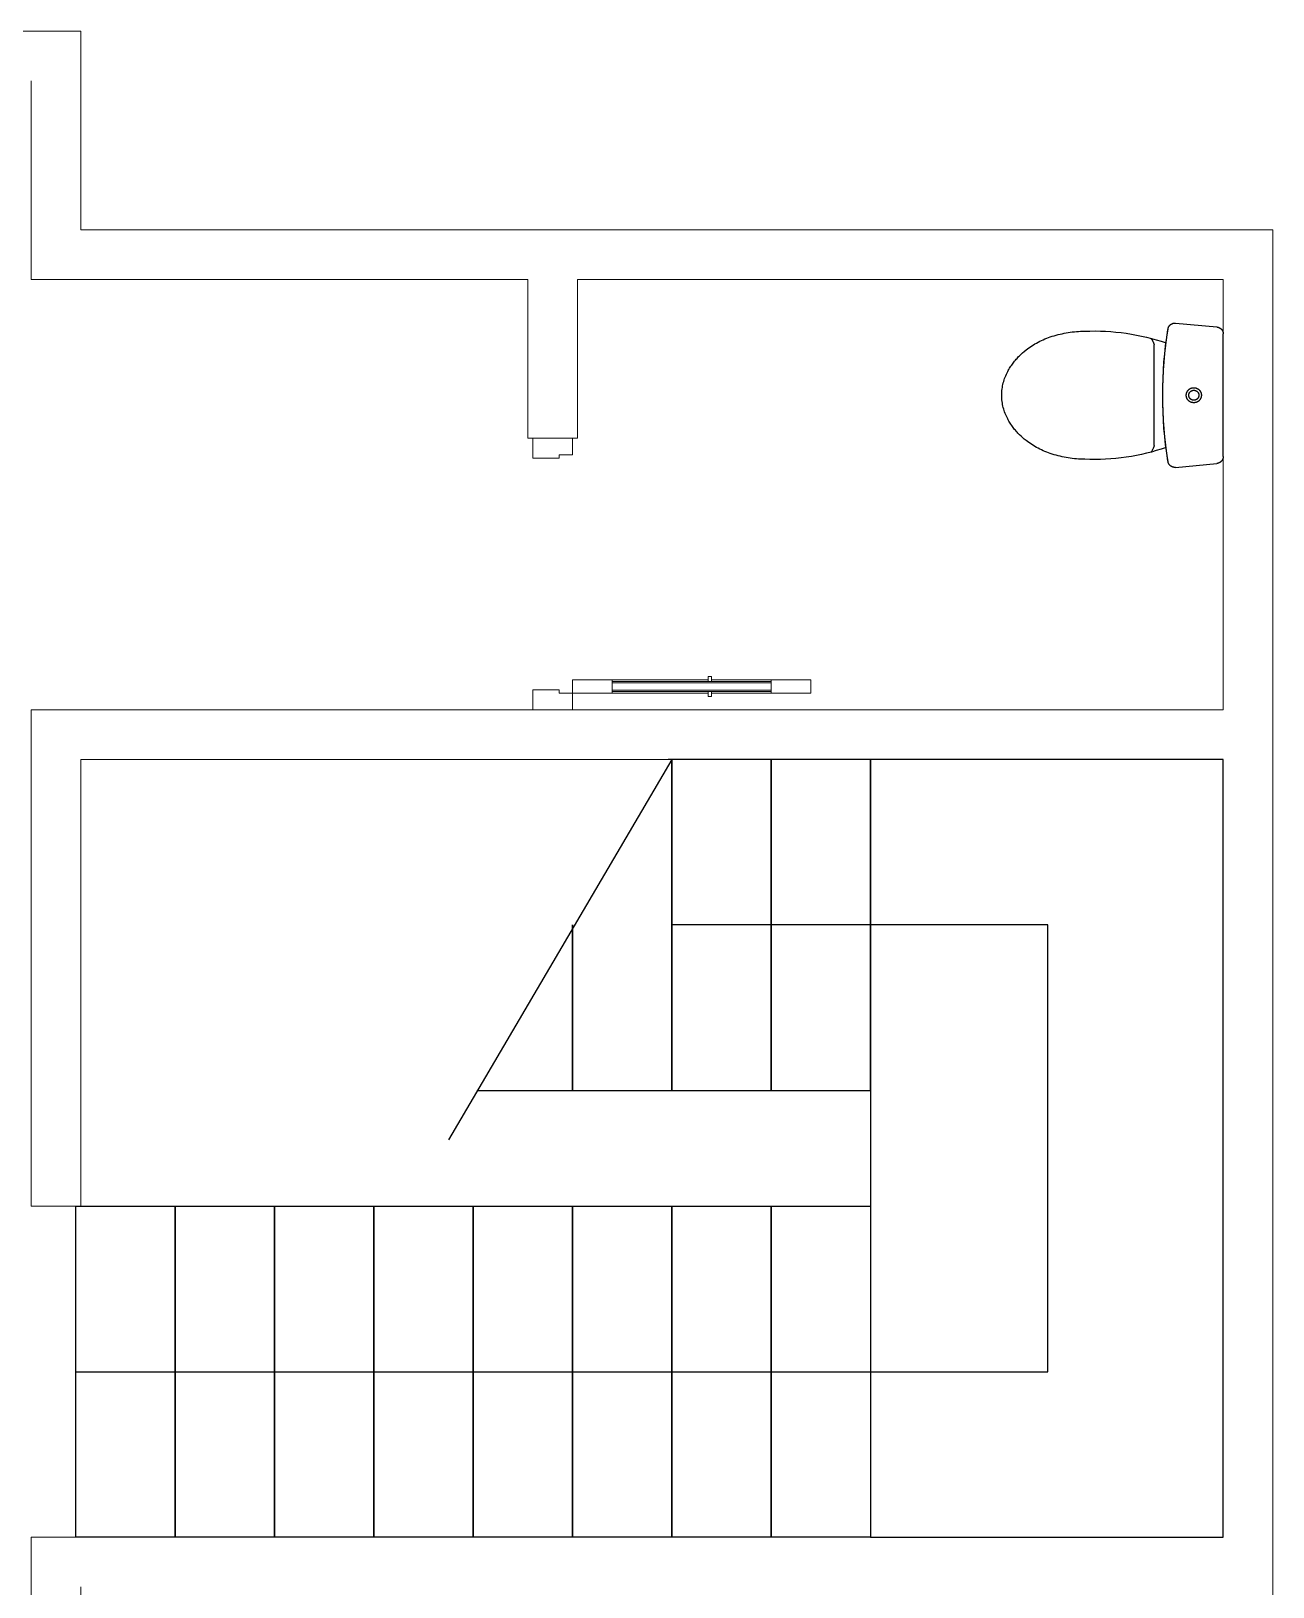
# Model space of a CAD drawing. Header units: metres. Extents: x 0 to 2861, y -1 to 1496.
# Drawn here: x 24.875 to 28.625, y 26.322 to 31.022 of the extents above; entities that cross this region are included whole.
import ezdxf

# ---------------------------------------------------------------- set-up
doc = ezdxf.new("R2010")
doc.units = ezdxf.units.M
doc.layers.add('ARS-KUSEN', color=25, linetype='Continuous', lineweight=9)
doc.layers.add('ARS_DINDING', color=1, linetype='Continuous', lineweight=15)
doc.layers.add('ARS-LANTAI', color=2, linetype='Continuous')
doc.layers.add('Furniture lavatory', color=8, linetype='Continuous')

msp = doc.modelspace()

# ---------------------------------------------------------------- linework, layer by layer
at = {"layer": 'ARS-KUSEN'}
for points in [[(26.5098, 29.7915), (26.5098, 29.7415), (26.4698, 29.7415), (26.4698, 29.7315), (26.3898, 29.7315), (26.3898, 29.7915)], [(26.5098, 29.0215), (26.6298, 29.0215), (26.6298, 29.0615), (26.5098, 29.0615)], [(26.9198, 29.0565), (26.9298, 29.0565), (26.9298, 29.0715), (26.9198, 29.0715)], [(27.1098, 29.0215), (27.2298, 29.0215), (27.2298, 29.0615), (27.1098, 29.0615)], [(26.5098, 28.9715), (26.5098, 29.0215), (26.4698, 29.0215), (26.4698, 29.0315), (26.3898, 29.0315), (26.3898, 28.9715)], [(26.9198, 29.0265), (26.9298, 29.0265), (26.9298, 29.0115), (26.9198, 29.0115)]]:
    msp.add_lwpolyline(points, close=True, dxfattribs=at)
at = {"layer": 'ARS-KUSEN', "color": 16}
for points in [[(26.9198, 29.0615), (26.6298, 29.0615), (26.6298, 29.0215), (26.9198, 29.0215)], [(26.9298, 29.0215), (27.1098, 29.0215), (27.1098, 29.0615), (26.9298, 29.0615)]]:
    msp.add_lwpolyline(points, dxfattribs=at)
at = {"layer": 'ARS-KUSEN'}
for points in [[(26.6298, 29.0565), (27.1098, 29.0565)], [(26.6298, 29.0525), (27.1098, 29.0525)], [(26.6298, 29.0305), (27.1098, 29.0305)], [(26.6298, 29.0265), (27.1098, 29.0265)]]:
    msp.add_lwpolyline(points, dxfattribs=at)
at = {"layer": 'ARS-LANTAI'}
for points in [[(26.8098, 28.8215), (26.1348, 27.672)], [(26.8098, 28.8215), (26.7985, 28.8215)], [(26.8098, 28.8215), (26.8098, 27.8215)], [(27.1098, 28.8215), (26.8098, 28.8215)], [(26.8098, 27.8215), (26.8098, 28.8215)], [(27.1098, 28.8215), (27.1098, 27.8215)], [(27.4098, 28.8215), (27.1098, 28.8215)], [(27.1098, 27.8215), (27.1098, 28.8215)], [(27.4098, 28.8215), (27.4098, 26.4715)], [(28.4748, 28.8215), (27.4098, 28.8215)], [(27.4098, 27.8215), (27.4098, 28.8215)], [(27.4098, 28.8215), (27.4098, 26.4715)], [(28.4748, 26.4715), (28.4748, 28.8215)], [(26.5098, 28.3215), (26.5098, 27.8215)], [(26.5098, 27.8215), (26.5098, 28.3215)], [(27.9448, 28.3215), (26.8098, 28.3215)], [(27.9448, 26.9715), (27.9448, 28.3215)], [(26.2211, 27.8215), (26.5098, 27.8215)], [(26.5098, 27.8215), (26.8098, 27.8215)], [(26.8098, 27.8215), (27.1098, 27.8215)], [(27.1098, 27.8215), (27.4098, 27.8215)], [(25.0098, 26.4715), (25.0098, 27.4715)], [(25.0098, 27.4715), (25.3098, 27.4715)], [(25.3098, 26.4715), (25.3098, 27.4715)], [(25.3098, 27.4715), (25.6098, 27.4715)], [(25.3098, 27.4715), (25.3098, 26.4715)], [(25.6098, 26.4715), (25.6098, 27.4715)], [(25.6098, 27.4715), (25.9098, 27.4715)], [(25.6098, 27.4715), (25.6098, 26.4715)], [(25.9098, 26.4715), (25.9098, 27.4715)], [(25.9098, 27.4715), (26.2098, 27.4715)], [(25.9098, 27.4715), (25.9098, 26.4715)], [(26.2098, 26.4715), (26.2098, 27.4715)], [(26.2098, 27.4715), (26.5098, 27.4715)], [(26.2098, 27.4715), (26.2098, 26.4715)], [(26.5098, 26.4715), (26.5098, 27.4715)], [(26.5098, 27.4715), (26.8098, 27.4715)], [(26.5098, 27.4715), (26.5098, 26.4715)], [(26.8098, 26.4715), (26.8098, 27.4715)], [(26.8098, 27.4715), (27.1098, 27.4715)], [(26.8098, 27.4715), (26.8098, 26.4715)], [(27.1098, 26.4715), (27.1098, 27.4715)], [(27.1098, 27.4715), (27.4098, 27.4715)], [(27.1098, 27.4715), (27.1098, 26.4715)], [(27.4098, 27.4715), (27.4098, 26.4715)], [(25.0098, 26.9715), (27.4098, 26.9715)], [(27.4098, 26.9715), (27.9448, 26.9715)], [(25.3098, 26.4715), (25.0098, 26.4715)], [(25.6098, 26.4715), (25.3098, 26.4715)], [(25.9098, 26.4715), (25.6098, 26.4715)], [(26.2098, 26.4715), (25.9098, 26.4715)], [(26.5098, 26.4715), (26.2098, 26.4715)], [(26.8098, 26.4715), (26.5098, 26.4715)], [(27.1098, 26.4715), (26.8098, 26.4715)], [(27.4098, 26.4715), (27.1098, 26.4715)], [(27.4098, 26.4715), (28.4748, 26.4715)]]:
    msp.add_lwpolyline(points, dxfattribs=at)
at = {"layer": 'ARS_DINDING', "color": 251}
for points in [[(25.0248, 30.4215), (25.0248, 31.0215), (21.5248, 31.0215)], [(24.8748, 30.8715), (24.8748, 30.2715), (26.3748, 30.2715)], [(28.6248, 30.4215), (25.0248, 30.4215)], [(26.3748, 30.4215), (26.5248, 30.4215)], [(28.6248, 30.4215), (28.6248, 22.6465)], [(26.5248, 30.2715), (26.5248, 29.7915), (26.3748, 29.7915), (26.3748, 30.2715)], [(26.5248, 30.2715), (28.4748, 30.2715)], [(28.4748, 28.9715), (28.4748, 30.2715)], [(25.0248, 28.8215), (25.0248, 27.4715), (24.8748, 27.4715), (24.8748, 28.9715), (28.4748, 28.9715)], [(25.0248, 28.8215), (28.4748, 28.8215)], [(26.5248, 28.8215), (26.3748, 28.8215)], [(28.4748, 26.4715), (28.4748, 28.8215)], [(28.4748, 26.4715), (24.8748, 26.4715), (24.8748, 26.3215)], [(25.0248, 26.3215), (25.0248, 26.2715), (24.8748, 26.2715), (24.8748, 26.4715), (25.0248, 26.4715)]]:
    msp.add_lwpolyline(points, dxfattribs=at)
at = {"layer": 'Furniture lavatory'}
for points in [[(28.3082, 30.122), (28.3083, 30.1224), (28.3084, 30.1228), (28.3085, 30.1233), (28.3086, 30.1237), (28.3087, 30.1241), (28.3088, 30.1245), (28.3089, 30.1249), (28.309, 30.1253), (28.3092, 30.1257), (28.3093, 30.1261), (28.3095, 30.1265), (28.3096, 30.1269), (28.3098, 30.1273), (28.31, 30.1277), (28.3102, 30.128), (28.3104, 30.1284), (28.3105, 30.1288), (28.3107, 30.1291), (28.311, 30.1295), (28.3112, 30.1298), (28.3114, 30.1301), (28.3116, 30.1305), (28.3118, 30.1308), (28.3121, 30.1311), (28.3123, 30.1314), (28.3125, 30.1317), (28.3128, 30.132), (28.313, 30.1323), (28.3133, 30.1326), (28.3135, 30.1329), (28.3138, 30.1332), (28.3141, 30.1334), (28.3144, 30.1338), (28.3148, 30.1341), (28.3152, 30.1345), (28.3156, 30.1348), (28.316, 30.1352), (28.3165, 30.1355), (28.3169, 30.1358), (28.3174, 30.1361), (28.3178, 30.1364), (28.3183, 30.1367), (28.3188, 30.137), (28.3193, 30.1372), (28.3198, 30.1375), (28.3203, 30.1377), (28.3209, 30.138), (28.3214, 30.1382), (28.322, 30.1384), (28.3225, 30.1386), (28.3231, 30.1387), (28.3237, 30.1389), (28.3242, 30.139), (28.3248, 30.1392), (28.3254, 30.1393), (28.326, 30.1393), (28.3266, 30.1394), (28.3272, 30.1395), (28.3278, 30.1395), (28.3284, 30.1395), (28.329, 30.1395), (28.3296, 30.1395), (28.3302, 30.1395), (28.3308, 30.1395)], [(28.3308, 30.1395), (28.4559, 30.1277)], [(28.4559, 30.1277), (28.4563, 30.1276), (28.4568, 30.1275), (28.4573, 30.1275), (28.4578, 30.1274), (28.4582, 30.1273), (28.4587, 30.1272), (28.4591, 30.1271), (28.4596, 30.127), (28.46, 30.1268), (28.4605, 30.1267), (28.4609, 30.1265), (28.4614, 30.1264), (28.4618, 30.1262), (28.4622, 30.126), (28.4626, 30.1258), (28.4631, 30.1256), (28.4635, 30.1254), (28.4639, 30.1252), (28.4643, 30.125), (28.4646, 30.1248), (28.465, 30.1245), (28.4654, 30.1243), (28.4658, 30.1241), (28.4661, 30.1238), (28.4665, 30.1236), (28.4668, 30.1233), (28.4671, 30.123), (28.4675, 30.1228), (28.4678, 30.1225), (28.4681, 30.1222), (28.4684, 30.1219), (28.4687, 30.1216), (28.469, 30.1213), (28.4693, 30.1209), (28.4696, 30.1206), (28.4699, 30.1202), (28.4702, 30.1199), (28.4705, 30.1195), (28.4708, 30.1191), (28.4711, 30.1187), (28.4714, 30.1183), (28.4717, 30.1179), (28.4719, 30.1174), (28.4722, 30.117), (28.4724, 30.1165), (28.4726, 30.1161), (28.4729, 30.1156), (28.4731, 30.1151), (28.4733, 30.1147), (28.4735, 30.1142), (28.4736, 30.1137), (28.4738, 30.1132), (28.474, 30.1127), (28.4741, 30.1122), (28.4742, 30.1116), (28.4744, 30.1111), (28.4745, 30.1106), (28.4745, 30.1101), (28.4746, 30.1095), (28.4747, 30.109), (28.4747, 30.1085), (28.4748, 30.1079), (28.4748, 30.1074), (28.4748, 30.1068)], [(27.8795, 30.0583), (27.8837, 30.0615), (27.8881, 30.0646), (27.8925, 30.0677), (27.8971, 30.0707), (27.9017, 30.0736), (27.9064, 30.0764), (27.9113, 30.0792), (27.9162, 30.0819), (27.9211, 30.0844), (27.9262, 30.0869), (27.9314, 30.0893), (27.9366, 30.0915), (27.9419, 30.0937), (27.9472, 30.0957), (27.9527, 30.0977), (27.9581, 30.0995)], [(27.9581, 30.0995), (27.964, 30.1013), (27.97, 30.103), (27.976, 30.1046), (27.982, 30.1061), (27.9881, 30.1075), (27.9942, 30.1088), (28.0004, 30.1099), (28.0066, 30.111), (28.0128, 30.1119), (28.019, 30.1127), (28.0253, 30.1133), (28.0316, 30.1139), (28.0379, 30.1143), (28.0442, 30.1146), (28.0505, 30.1148), (28.0568, 30.1149)], [(28.0568, 30.1149), (28.0725, 30.1154), (28.0882, 30.1156), (28.1039, 30.1153), (28.1196, 30.1148), (28.1352, 30.1138), (28.1509, 30.1125), (28.1664, 30.1108), (28.1819, 30.1087), (28.1974, 30.1063), (28.2127, 30.1035), (28.2279, 30.1004), (28.243, 30.0969), (28.258, 30.0931), (28.2728, 30.0889), (28.2875, 30.0844), (28.3021, 30.0796)], [(28.2569, 30.0934), (28.2576, 30.0923), (28.2583, 30.0912), (28.2591, 30.0901), (28.2598, 30.0889), (28.2604, 30.0878), (28.2611, 30.0866), (28.2617, 30.0854), (28.2623, 30.0841), (28.2629, 30.0829), (28.2635, 30.0816), (28.264, 30.0804), (28.2646, 30.0791), (28.2651, 30.0777), (28.2655, 30.0764), (28.266, 30.0751), (28.2664, 30.0737)], [(28.308, 29.7225), (28.3043, 29.7472), (28.301, 29.772), (28.2983, 29.7969), (28.296, 29.8219), (28.2942, 29.8469), (28.293, 29.872), (28.2923, 29.8971), (28.292, 29.9222), (28.2923, 29.9474), (28.2931, 29.9725), (28.2943, 29.9976), (28.2961, 30.0226), (28.2984, 30.0476), (28.3012, 30.0725), (28.3044, 30.0973), (28.3082, 30.122)], [(28.3082, 29.7211), (28.3044, 29.7458), (28.3012, 29.7706), (28.2984, 29.7955), (28.2961, 29.8205), (28.2943, 29.8455), (28.2931, 29.8706), (28.2923, 29.8957), (28.292, 29.9209), (28.2923, 29.946), (28.293, 29.9711), (28.2942, 29.9962), (28.296, 30.0212), (28.2983, 30.0462), (28.301, 30.0711), (28.3043, 30.0959), (28.308, 30.1206)], [(28.4748, 29.7363), (28.4748, 30.1068)], [(27.8239, 29.9928), (27.8258, 29.9962), (27.8278, 29.9996), (27.8298, 30.0029), (27.8318, 30.0062), (27.8339, 30.0094), (27.836, 30.0126), (27.8382, 30.0157), (27.8405, 30.0187), (27.8427, 30.0217), (27.845, 30.0246), (27.8474, 30.0275), (27.8498, 30.0302), (27.8522, 30.033), (27.8546, 30.0357), (27.8571, 30.0383), (27.8596, 30.0408), (27.8643, 30.0453), (27.8691, 30.0497), (27.8742, 30.0541), (27.8795, 30.0583)], [(28.2664, 29.7694), (28.2664, 30.0737)], [(27.806, 29.9215), (27.8061, 29.9263), (27.8063, 29.931), (27.8067, 29.9357), (27.8072, 29.9404), (27.8078, 29.9451), (27.8087, 29.9497), (27.8096, 29.9543), (27.8107, 29.9588), (27.8119, 29.9633), (27.8133, 29.9678), (27.8147, 29.9721), (27.8164, 29.9764), (27.8181, 29.9806), (27.8199, 29.9848), (27.8219, 29.9888), (27.8239, 29.9928)], [(27.8239, 29.8503), (27.8219, 29.8543), (27.8199, 29.8583), (27.8181, 29.8625), (27.8164, 29.8667), (27.8147, 29.871), (27.8133, 29.8753), (27.8119, 29.8798), (27.8107, 29.8843), (27.8096, 29.8888), (27.8087, 29.8934), (27.8078, 29.898), (27.8072, 29.9027), (27.8067, 29.9074), (27.8063, 29.9121), (27.8061, 29.9168), (27.806, 29.9215)], [(27.8795, 29.7848), (27.8742, 29.789), (27.8691, 29.7934), (27.8643, 29.7978), (27.8596, 29.8023), (27.8571, 29.8048), (27.8546, 29.8074), (27.8522, 29.8101), (27.8498, 29.8129), (27.8474, 29.8156), (27.845, 29.8185), (27.8427, 29.8214), (27.8405, 29.8244), (27.8382, 29.8274), (27.836, 29.8305), (27.8339, 29.8337), (27.8318, 29.8369), (27.8298, 29.8402), (27.8278, 29.8435), (27.8258, 29.8469), (27.8239, 29.8503)], [(27.9581, 29.7436), (27.9527, 29.7454), (27.9472, 29.7474), (27.9419, 29.7494), (27.9366, 29.7516), (27.9314, 29.7538), (27.9262, 29.7562), (27.9211, 29.7587), (27.9162, 29.7612), (27.9113, 29.7639), (27.9064, 29.7667), (27.9017, 29.7695), (27.8971, 29.7724), (27.8925, 29.7754), (27.8881, 29.7785), (27.8837, 29.7816), (27.8795, 29.7848)], [(28.3021, 29.7635), (28.2875, 29.7587), (28.2728, 29.7542), (28.258, 29.75), (28.243, 29.7462), (28.2279, 29.7427), (28.2127, 29.7396), (28.1974, 29.7368), (28.1819, 29.7344), (28.1664, 29.7323), (28.1509, 29.7306), (28.1352, 29.7293), (28.1196, 29.7283), (28.1039, 29.7278), (28.0882, 29.7275), (28.0725, 29.7277), (28.0568, 29.7282)], [(28.2664, 29.7694), (28.266, 29.768), (28.2655, 29.7667), (28.2651, 29.7654), (28.2646, 29.764), (28.264, 29.7627), (28.2635, 29.7615), (28.2629, 29.7602), (28.2623, 29.759), (28.2617, 29.7577), (28.2611, 29.7565), (28.2604, 29.7553), (28.2598, 29.7542), (28.2591, 29.753), (28.2583, 29.7519), (28.2576, 29.7508), (28.2569, 29.7497)], [(28.0568, 29.7282), (28.0505, 29.7283), (28.0442, 29.7285), (28.0379, 29.7288), (28.0316, 29.7292), (28.0253, 29.7298), (28.019, 29.7304), (28.0128, 29.7312), (28.0066, 29.7321), (28.0004, 29.7332), (27.9942, 29.7343), (27.9881, 29.7356), (27.982, 29.737), (27.976, 29.7385), (27.97, 29.7401), (27.964, 29.7418), (27.9581, 29.7436)], [(28.3308, 29.7036), (28.3302, 29.7036), (28.3296, 29.7036), (28.329, 29.7036), (28.3284, 29.7036), (28.3278, 29.7036), (28.3272, 29.7036), (28.3266, 29.7037), (28.326, 29.7037), (28.3254, 29.7038), (28.3248, 29.7039), (28.3242, 29.7041), (28.3237, 29.7042), (28.3231, 29.7044), (28.3225, 29.7045), (28.322, 29.7047), (28.3214, 29.7049), (28.3209, 29.7051), (28.3203, 29.7054), (28.3198, 29.7056), (28.3193, 29.7059), (28.3188, 29.7061), (28.3183, 29.7064), (28.3178, 29.7067), (28.3174, 29.707), (28.3169, 29.7073), (28.3165, 29.7076), (28.316, 29.7079), (28.3156, 29.7083), (28.3152, 29.7086), (28.3148, 29.709), (28.3144, 29.7093), (28.3141, 29.7097), (28.3138, 29.7099), (28.3135, 29.7102), (28.3133, 29.7105), (28.313, 29.7108), (28.3128, 29.7111), (28.3125, 29.7114), (28.3123, 29.7117), (28.3121, 29.712), (28.3118, 29.7123), (28.3116, 29.7126), (28.3114, 29.713), (28.3112, 29.7133), (28.311, 29.7136), (28.3107, 29.714), (28.3105, 29.7143), (28.3104, 29.7147), (28.3102, 29.7151), (28.31, 29.7154), (28.3098, 29.7158), (28.3096, 29.7162), (28.3095, 29.7166), (28.3093, 29.717), (28.3092, 29.7174), (28.309, 29.7178), (28.3089, 29.7182), (28.3088, 29.7186), (28.3087, 29.719), (28.3086, 29.7194), (28.3085, 29.7198), (28.3084, 29.7203), (28.3083, 29.7207), (28.3082, 29.7211)], [(28.3308, 29.7036), (28.4559, 29.7154)], [(28.4748, 29.7363), (28.4748, 29.7357), (28.4748, 29.7352), (28.4747, 29.7346), (28.4747, 29.7341), (28.4746, 29.7336), (28.4745, 29.733), (28.4745, 29.7325), (28.4744, 29.732), (28.4742, 29.7315), (28.4741, 29.7309), (28.474, 29.7304), (28.4738, 29.7299), (28.4736, 29.7294), (28.4735, 29.7289), (28.4733, 29.7284), (28.4731, 29.728), (28.4729, 29.7275), (28.4726, 29.727), (28.4724, 29.7266), (28.4722, 29.7261), (28.4719, 29.7257), (28.4717, 29.7252), (28.4714, 29.7248), (28.4711, 29.7244), (28.4708, 29.724), (28.4705, 29.7236), (28.4702, 29.7232), (28.4699, 29.7229), (28.4696, 29.7225), (28.4693, 29.7221), (28.469, 29.7218), (28.4687, 29.7215), (28.4684, 29.7212), (28.4681, 29.7209), (28.4678, 29.7206), (28.4675, 29.7203), (28.4671, 29.7201), (28.4668, 29.7198), (28.4665, 29.7195), (28.4661, 29.7193), (28.4658, 29.719), (28.4654, 29.7188), (28.465, 29.7186), (28.4646, 29.7183), (28.4643, 29.7181), (28.4639, 29.7179), (28.4635, 29.7177), (28.4631, 29.7175), (28.4626, 29.7173), (28.4622, 29.7171), (28.4618, 29.7169), (28.4614, 29.7167), (28.4609, 29.7166), (28.4605, 29.7164), (28.46, 29.7163), (28.4596, 29.7161), (28.4591, 29.716), (28.4587, 29.7159), (28.4582, 29.7158), (28.4578, 29.7157), (28.4573, 29.7156), (28.4568, 29.7156), (28.4563, 29.7155), (28.4559, 29.7154)]]:
    msp.add_lwpolyline(points, dxfattribs=at)
for points in [[(28.4022, 29.9376), (28.4025, 29.9373), (28.4029, 29.9369), (28.4032, 29.9365), (28.4036, 29.9361), (28.4039, 29.9357), (28.4042, 29.9353), (28.4045, 29.9349), (28.4048, 29.9345), (28.4051, 29.934), (28.4054, 29.9335), (28.4057, 29.9331), (28.406, 29.9326), (28.4062, 29.9321), (28.4065, 29.9316), (28.4067, 29.9311), (28.407, 29.9306), (28.4072, 29.9301), (28.4074, 29.9295), (28.4076, 29.929), (28.4078, 29.9285), (28.4079, 29.9279), (28.4081, 29.9273), (28.4082, 29.9268), (28.4084, 29.9262), (28.4085, 29.9256), (28.4086, 29.9251), (28.4086, 29.9245), (28.4087, 29.9239), (28.4088, 29.9233), (28.4088, 29.9227), (28.4088, 29.9221), (28.4088, 29.9215), (28.4088, 29.921), (28.4088, 29.9204), (28.4088, 29.9198), (28.4087, 29.9192), (28.4086, 29.9186), (28.4086, 29.918), (28.4085, 29.9175), (28.4084, 29.9169), (28.4082, 29.9163), (28.4081, 29.9158), (28.4079, 29.9152), (28.4078, 29.9146), (28.4076, 29.9141), (28.4074, 29.9136), (28.4072, 29.913), (28.407, 29.9125), (28.4067, 29.912), (28.4065, 29.9115), (28.4062, 29.911), (28.406, 29.9105), (28.4057, 29.91), (28.4054, 29.9096), (28.4051, 29.9091), (28.4048, 29.9086), (28.4045, 29.9082), (28.4042, 29.9078), (28.4039, 29.9074), (28.4036, 29.907), (28.4032, 29.9066), (28.4029, 29.9062), (28.4025, 29.9058), (28.4022, 29.9054), (28.4018, 29.9051), (28.4014, 29.9047), (28.4011, 29.9044), (28.4007, 29.9041), (28.4003, 29.9037), (28.3998, 29.9034), (28.3994, 29.9031), (28.399, 29.9028), (28.3985, 29.9025), (28.3981, 29.9022), (28.3976, 29.9019), (28.3971, 29.9016), (28.3966, 29.9014), (28.3961, 29.9011), (28.3956, 29.9009), (28.3951, 29.9007), (28.3946, 29.9004), (28.3941, 29.9002), (28.3935, 29.9), (28.393, 29.8999), (28.3924, 29.8997), (28.3919, 29.8995), (28.3913, 29.8994), (28.3907, 29.8993), (28.3902, 29.8992), (28.3896, 29.8991), (28.389, 29.899), (28.3884, 29.8989), (28.3878, 29.8988), (28.3872, 29.8988), (28.3867, 29.8988), (28.3861, 29.8988), (28.3855, 29.8988), (28.3849, 29.8988), (28.3843, 29.8988), (28.3837, 29.8989), (28.3831, 29.899), (28.3826, 29.8991), (28.382, 29.8992), (28.3814, 29.8993), (28.3808, 29.8994), (28.3803, 29.8995), (28.3797, 29.8997), (28.3792, 29.8999), (28.3786, 29.9), (28.3781, 29.9002), (28.3775, 29.9004), (28.377, 29.9007), (28.3765, 29.9009), (28.376, 29.9011), (28.3755, 29.9014), (28.375, 29.9016), (28.3745, 29.9019), (28.3741, 29.9022), (28.3736, 29.9025), (28.3732, 29.9028), (28.3727, 29.9031), (28.3723, 29.9034), (28.3719, 29.9037), (28.3715, 29.9041), (28.3711, 29.9044), (28.3707, 29.9047), (28.3703, 29.9051), (28.37, 29.9054), (28.3696, 29.9058), (28.3693, 29.9062), (28.3689, 29.9066), (28.3686, 29.907), (28.3683, 29.9074), (28.3679, 29.9078), (28.3676, 29.9082), (28.3673, 29.9086), (28.367, 29.9091), (28.3667, 29.9096), (28.3664, 29.91), (28.3662, 29.9105), (28.3659, 29.911), (28.3656, 29.9115), (28.3654, 29.912), (28.3652, 29.9125), (28.365, 29.913), (28.3647, 29.9136), (28.3646, 29.9141), (28.3644, 29.9146), (28.3642, 29.9152), (28.3641, 29.9158), (28.3639, 29.9163), (28.3638, 29.9169), (28.3637, 29.9175), (28.3636, 29.918), (28.3635, 29.9186), (28.3634, 29.9192), (28.3634, 29.9198), (28.3633, 29.9204), (28.3633, 29.921), (28.3633, 29.9215), (28.3633, 29.9221), (28.3633, 29.9227), (28.3634, 29.9233), (28.3634, 29.9239), (28.3635, 29.9245), (28.3636, 29.9251), (28.3637, 29.9256), (28.3638, 29.9262), (28.3639, 29.9268), (28.3641, 29.9273), (28.3642, 29.9279), (28.3644, 29.9285), (28.3646, 29.929), (28.3647, 29.9295), (28.365, 29.9301), (28.3652, 29.9306), (28.3654, 29.9311), (28.3656, 29.9316), (28.3659, 29.9321), (28.3662, 29.9326), (28.3664, 29.9331), (28.3667, 29.9335), (28.367, 29.934), (28.3673, 29.9345), (28.3676, 29.9349), (28.3679, 29.9353), (28.3683, 29.9357), (28.3686, 29.9361), (28.3689, 29.9365), (28.3693, 29.9369), (28.3696, 29.9373), (28.37, 29.9376), (28.3703, 29.938), (28.3707, 29.9384), (28.3711, 29.9387), (28.3715, 29.939), (28.3719, 29.9394), (28.3723, 29.9397), (28.3727, 29.94), (28.3732, 29.9403), (28.3736, 29.9406), (28.3741, 29.9409), (28.3745, 29.9412), (28.375, 29.9415), (28.3755, 29.9417), (28.376, 29.942), (28.3765, 29.9422), (28.377, 29.9424), (28.3775, 29.9427), (28.3781, 29.9429), (28.3786, 29.9431), (28.3792, 29.9432), (28.3797, 29.9434), (28.3803, 29.9436), (28.3808, 29.9437), (28.3814, 29.9438), (28.382, 29.9439), (28.3826, 29.944), (28.3831, 29.9441), (28.3837, 29.9442), (28.3843, 29.9442), (28.3849, 29.9443), (28.3855, 29.9443), (28.3861, 29.9443), (28.3867, 29.9443), (28.3872, 29.9443), (28.3878, 29.9442), (28.3884, 29.9442), (28.389, 29.9441), (28.3896, 29.944), (28.3902, 29.9439), (28.3907, 29.9438), (28.3913, 29.9437), (28.3919, 29.9436), (28.3924, 29.9434), (28.393, 29.9432), (28.3935, 29.9431), (28.3941, 29.9429), (28.3946, 29.9427), (28.3951, 29.9424), (28.3956, 29.9422), (28.3961, 29.942), (28.3966, 29.9417), (28.3971, 29.9415), (28.3976, 29.9412), (28.3981, 29.9409), (28.3985, 29.9406), (28.399, 29.9403), (28.3994, 29.94), (28.3998, 29.9397), (28.4003, 29.9394), (28.4007, 29.939), (28.4011, 29.9387), (28.4014, 29.9384), (28.4018, 29.938)], [(28.3968, 29.9108), (28.3965, 29.9106), (28.3963, 29.9104), (28.396, 29.9101), (28.3958, 29.9099), (28.3955, 29.9097), (28.3952, 29.9095), (28.395, 29.9093), (28.3947, 29.9091), (28.3944, 29.9089), (28.3941, 29.9087), (28.3937, 29.9085), (28.3934, 29.9083), (28.3931, 29.9081), (28.3928, 29.9079), (28.3924, 29.9078), (28.3921, 29.9076), (28.3917, 29.9075), (28.3914, 29.9074), (28.391, 29.9072), (28.3907, 29.9071), (28.3903, 29.907), (28.3899, 29.9069), (28.3896, 29.9068), (28.3892, 29.9067), (28.3888, 29.9066), (28.3884, 29.9066), (28.388, 29.9065), (28.3876, 29.9065), (28.3872, 29.9064), (28.3869, 29.9064), (28.3865, 29.9064), (28.3861, 29.9064), (28.3857, 29.9064), (28.3853, 29.9064), (28.3849, 29.9064), (28.3845, 29.9065), (28.3841, 29.9065), (28.3837, 29.9066), (28.3833, 29.9066), (28.383, 29.9067), (28.3826, 29.9068), (28.3822, 29.9069), (28.3818, 29.907), (28.3815, 29.9071), (28.3811, 29.9072), (28.3807, 29.9074), (28.3804, 29.9075), (28.38, 29.9076), (28.3797, 29.9078), (28.3794, 29.9079), (28.379, 29.9081), (28.3787, 29.9083), (28.3784, 29.9085), (28.3781, 29.9087), (28.3778, 29.9089), (28.3775, 29.9091), (28.3772, 29.9093), (28.3769, 29.9095), (28.3766, 29.9097), (28.3764, 29.9099), (28.3761, 29.9101), (28.3758, 29.9104), (28.3756, 29.9106), (28.3753, 29.9108), (28.3751, 29.9111), (28.3749, 29.9113), (28.3747, 29.9116), (28.3744, 29.9118), (28.3742, 29.9121), (28.374, 29.9124), (28.3738, 29.9127), (28.3736, 29.913), (28.3734, 29.9133), (28.3732, 29.9136), (28.373, 29.9139), (28.3728, 29.9142), (28.3726, 29.9145), (28.3725, 29.9148), (28.3723, 29.9152), (28.3722, 29.9155), (28.372, 29.9159), (28.3719, 29.9162), (28.3717, 29.9166), (28.3716, 29.917), (28.3715, 29.9173), (28.3714, 29.9177), (28.3713, 29.9181), (28.3712, 29.9184), (28.3712, 29.9188), (28.3711, 29.9192), (28.371, 29.9196), (28.371, 29.92), (28.371, 29.9204), (28.3709, 29.9208), (28.3709, 29.9212), (28.3709, 29.9215), (28.3709, 29.9219), (28.3709, 29.9223), (28.371, 29.9227), (28.371, 29.9231), (28.371, 29.9235), (28.3711, 29.9239), (28.3712, 29.9243), (28.3712, 29.9247), (28.3713, 29.925), (28.3714, 29.9254), (28.3715, 29.9258), (28.3716, 29.9261), (28.3717, 29.9265), (28.3719, 29.9269), (28.372, 29.9272), (28.3722, 29.9276), (28.3723, 29.9279), (28.3725, 29.9283), (28.3726, 29.9286), (28.3728, 29.9289), (28.373, 29.9292), (28.3732, 29.9295), (28.3734, 29.9298), (28.3736, 29.9301), (28.3738, 29.9304), (28.374, 29.9307), (28.3742, 29.931), (28.3744, 29.9313), (28.3747, 29.9315), (28.3749, 29.9318), (28.3751, 29.932), (28.3753, 29.9323), (28.3756, 29.9325), (28.3758, 29.9327), (28.3761, 29.933), (28.3764, 29.9332), (28.3766, 29.9334), (28.3769, 29.9336), (28.3772, 29.9338), (28.3775, 29.934), (28.3778, 29.9342), (28.3781, 29.9344), (28.3784, 29.9346), (28.3787, 29.9348), (28.379, 29.935), (28.3794, 29.9351), (28.3797, 29.9353), (28.38, 29.9355), (28.3804, 29.9356), (28.3807, 29.9357), (28.3811, 29.9359), (28.3815, 29.936), (28.3818, 29.9361), (28.3822, 29.9362), (28.3826, 29.9363), (28.383, 29.9364), (28.3833, 29.9365), (28.3837, 29.9365), (28.3841, 29.9366), (28.3845, 29.9366), (28.3849, 29.9367), (28.3853, 29.9367), (28.3857, 29.9367), (28.3861, 29.9367), (28.3865, 29.9367), (28.3869, 29.9367), (28.3872, 29.9367), (28.3876, 29.9366), (28.388, 29.9366), (28.3884, 29.9365), (28.3888, 29.9365), (28.3892, 29.9364), (28.3896, 29.9363), (28.3899, 29.9362), (28.3903, 29.9361), (28.3907, 29.936), (28.391, 29.9359), (28.3914, 29.9357), (28.3917, 29.9356), (28.3921, 29.9355), (28.3924, 29.9353), (28.3928, 29.9351), (28.3931, 29.935), (28.3934, 29.9348), (28.3937, 29.9346), (28.3941, 29.9344), (28.3944, 29.9342), (28.3947, 29.934), (28.395, 29.9338), (28.3952, 29.9336), (28.3955, 29.9334), (28.3958, 29.9332), (28.396, 29.933), (28.3963, 29.9327), (28.3965, 29.9325), (28.3968, 29.9323), (28.397, 29.932), (28.3973, 29.9318), (28.3975, 29.9315), (28.3977, 29.9313), (28.3979, 29.931), (28.3981, 29.9307), (28.3984, 29.9304), (28.3986, 29.9301), (28.3988, 29.9298), (28.399, 29.9295), (28.3991, 29.9292), (28.3993, 29.9289), (28.3995, 29.9286), (28.3997, 29.9283), (28.3998, 29.9279), (28.4, 29.9276), (28.4001, 29.9272), (28.4003, 29.9269), (28.4004, 29.9265), (28.4005, 29.9261), (28.4006, 29.9258), (28.4007, 29.9254), (28.4008, 29.925), (28.4009, 29.9247), (28.401, 29.9243), (28.401, 29.9239), (28.4011, 29.9235), (28.4011, 29.9231), (28.4012, 29.9227), (28.4012, 29.9223), (28.4012, 29.9219), (28.4012, 29.9215), (28.4012, 29.9212), (28.4012, 29.9208), (28.4012, 29.9204), (28.4011, 29.92), (28.4011, 29.9196), (28.401, 29.9192), (28.401, 29.9188), (28.4009, 29.9184), (28.4008, 29.9181), (28.4007, 29.9177), (28.4006, 29.9173), (28.4005, 29.917), (28.4004, 29.9166), (28.4003, 29.9162), (28.4001, 29.9159), (28.4, 29.9155), (28.3998, 29.9152), (28.3997, 29.9148), (28.3995, 29.9145), (28.3993, 29.9142), (28.3991, 29.9139), (28.399, 29.9136), (28.3988, 29.9133), (28.3986, 29.913), (28.3984, 29.9127), (28.3981, 29.9124), (28.3979, 29.9121), (28.3977, 29.9118), (28.3975, 29.9116), (28.3973, 29.9113), (28.397, 29.9111)]]:
    msp.add_lwpolyline(points, close=True, dxfattribs=at)

doc.saveas('drawing.dxf')
